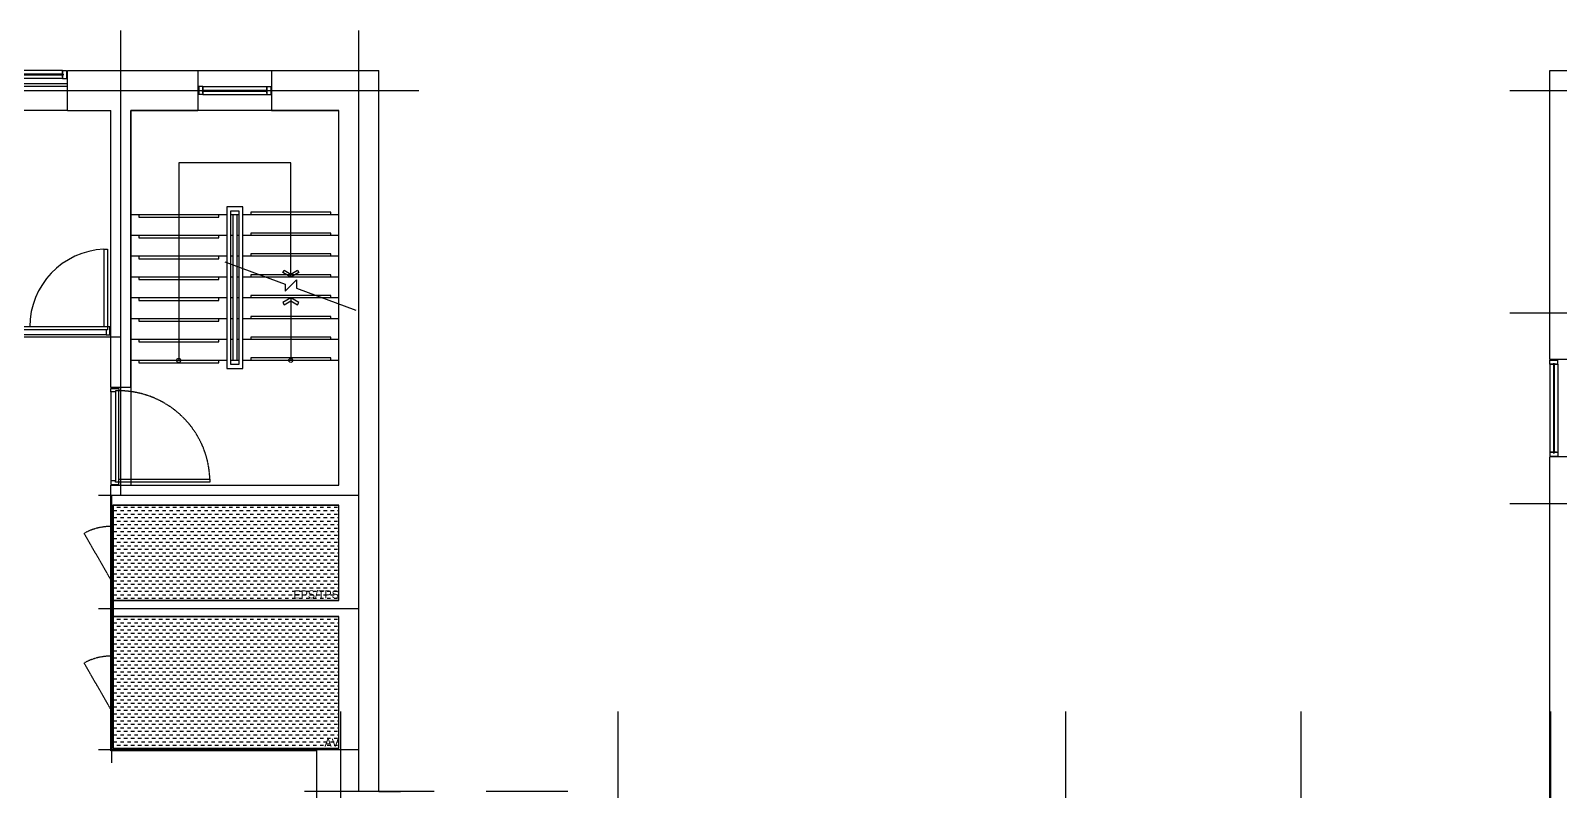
# Model space of a CAD drawing. Header units: millimetres. Extents: x 18456 to 179493, y -203649 to 469211.
# Drawn here: x 121449 to 140561, y 49846 to 59351 of the extents above; entities that cross this region are included whole.
import ezdxf

# ---------------------------------------------------------------- set-up
doc = ezdxf.new("R2010")
doc.units = ezdxf.units.MM
for name, pattern in [('X-평면도(기본형)$0$CEN', [52.5, 50, -1, 0.5, -1]), ('X-평면도(기본형)$0$DDOT', [14, 12, -1, 0, -1]), ('X-평면도(기본형)$0$HID', [2.8, 1.8, -1])]:
    doc.linetypes.add(name, pattern=pattern)
for name, color, linetype, true_color in [('X-평면도(기본형)$0$4ELE', 4, 'Continuous', 0x00ffff), ('X-평면도(기본형)$0$A-DOOR', 4, 'Continuous', 0x00ffff), ('X-평면도(기본형)$0$CEN', 1, 'X-평면도(기본형)$0$CEN', 0xff0000), ('X-평면도(기본형)$0$DEFPOINTS-1', 7, 'Continuous', 0x262f4c), ('X-평면도(기본형)$0$DEFTXT', 7, 'Continuous', 0x7fdfff), ('X-평면도(기본형)$0$DOOR', 4, 'Continuous', 0x00ffff), ('X-평면도(기본형)$0$NON', 6, 'Continuous', 0xff00ff), ('X-평면도(기본형)$0$S4ELE', 4, 'Continuous', 0x00ffff), ('X-평면도(기본형)$0$STA', 4, 'Continuous', 0x00ffff), ('X-평면도(기본형)$0$STL', 4, 'Continuous', 0x00ffff), ('X-평면도(기본형)$0$SYM', 7, 'Continuous', 0x000000), ('X-평면도(기본형)$0$W1', 2, 'Continuous', 0xffff00), ('X-평면도(기본형)$0$WID', 4, 'Continuous', 0x00ffff), ('X-평면도(기본형)$0$설비OPEN', 9, 'Continuous', 0x808080)]:
    doc.layers.add(name, color=color, linetype=linetype, true_color=true_color)
doc.styles.add('맑은 고딕 Regular', font='')
doc.styles.get('맑은 고딕 Regular').set_extended_font_data('M+39D80 怨좊뵓')
pattern_1 = [(0, (-78241.37, -94783.922), (43.75, 43.75), [43.75, -43.75])]

# ---------------------------------------------------------------- blocks, each defined once
blk = doc.blocks.new('X-평면도(기본형)$0$cw1200')
at = {"layer": 'X-평면도(기본형)$0$WID'}
for p, q in [((0, 0), (0, -100)), ((50, 0), (0, 0)), ((50, -41), (50, 0)), ((50, 0), (50, -41)), ((1150, -41), (1150, 0)), ((1150, 0), (1200, 0)), ((1150, 0), (1150, -41)), ((1200, 0), (1200, -100)), ((50, -100), (0, -100)), ((50, -41), (44, -43)), ((44, -43), (44, -57)), ((50, -59), (44, -57)), ((47, -44), (1153, -44)), ((47, -44), (47, -56)), ((47, -56), (1153, -56)), ((50, -82), (50, -59)), ((50, -59), (50, -100)), ((1150, -41), (1156, -43)), ((1150, -59), (1156, -57)), ((1150, -82), (1150, -59)), ((1150, -59), (1150, -100)), ((1150, -100), (1200, -100)), ((1153, -44), (1153, -56)), ((1153, -44), (1153, -56)), ((1156, -43), (1156, -57))]:
    blk.add_line(p, q, dxfattribs=at)
at = {"layer": 'X-평면도(기본형)$0$WID', "color": 8, "true_color": 0x808080}
for p, q in [((50, 0), (1150, 0)), ((50, -100), (1150, -100))]:
    blk.add_line(p, q, dxfattribs=at)
at = {"layer": 'X-평면도(기본형)$0$WID'}
for points in [[(50, -40), (53, -42), (53, -43), (54, -44)], [(50, -60), (53, -58), (53, -57), (54, -56)], [(1150, -40), (1147, -42), (1147, -43), (1146, -44)], [(1150, -60), (1147, -58), (1147, -57), (1146, -56)]]:
    blk.add_lwpolyline(points, dxfattribs=at)
blk = doc.blocks.new('X-평면도(기본형)$0$PSD700_2')
at = {"layer": 'X-평면도(기본형)$0$STL', "color": 5, "linetype": 'X-평면도(기본형)$0$HID', "true_color": 0x0000ff}
blk.add_line((-330, 30), (244, 361), dxfattribs=at)
for points in [[(-330, 0), (-330, 30), (-350, 30), (-350, 0)], [(-330, 0), (-330, 30), (330, 30), (330, 0)], [(350, 0), (350, 30), (330, 30), (330, 0)]]:
    blk.add_lwpolyline(points, close=True, dxfattribs=at)
blk.add_arc((-350, 30), 680, 0, 29.1574, dxfattribs=at)
blk = doc.blocks.new('X-평면도(기본형)$0$CW900')
at = {"layer": 'X-평면도(기본형)$0$WID'}
for p, q in [((0, 0), (0, -100)), ((50, 0), (0, 0)), ((50, -41), (50, 0)), ((50, 0), (50, -41)), ((850, -41), (850, 0)), ((850, 0), (900, 0)), ((850, 0), (850, -41)), ((900, 0), (900, -100)), ((50, -100), (0, -100)), ((50, -41), (44, -43)), ((44, -43), (44, -57)), ((50, -59), (44, -57)), ((47, -44), (853, -44)), ((47, -44), (47, -56)), ((47, -56), (853, -56)), ((50, -82), (50, -59)), ((50, -59), (50, -100)), ((850, -41), (856, -43)), ((850, -59), (856, -57)), ((850, -82), (850, -59)), ((850, -59), (850, -100)), ((850, -100), (900, -100)), ((853, -44), (853, -56)), ((853, -44), (853, -56)), ((856, -43), (856, -57))]:
    blk.add_line(p, q, dxfattribs=at)
at = {"layer": 'X-평면도(기본형)$0$WID', "color": 8, "true_color": 0x808080}
for p, q in [((50, 0), (850, 0)), ((50, -100), (850, -100))]:
    blk.add_line(p, q, dxfattribs=at)
at = {"layer": 'X-평면도(기본형)$0$WID'}
for points in [[(50, -40), (53, -42), (53, -43), (54, -44)], [(50, -60), (53, -58), (53, -57), (54, -56)], [(850, -40), (847, -42), (847, -43), (846, -44)], [(850, -60), (847, -58), (847, -57), (846, -56)]]:
    blk.add_lwpolyline(points, dxfattribs=at)

msp = doc.modelspace()

# ---------------------------------------------------------------- hatches: boundary and pattern name
at = {"layer": 'X-평면도(기본형)$0$설비OPEN'}
h = msp.add_hatch(dxfattribs=at)
h.set_pattern_fill('DASH', color=256, scale=350, style=0, pattern_type=2)
h.set_pattern_definition(pattern_1)
h.paths.add_polyline_path([(122479, 52231), (125299, 52231), (125299, 53421), (122479, 53421)], flags=0)
h = msp.add_hatch(dxfattribs=at)
h.set_pattern_fill('DASH', color=256, scale=350, style=0, pattern_type=2)
h.set_pattern_definition(pattern_1)
h.paths.add_polyline_path([(122479, 50381), (125299, 50381), (125299, 52031), (122479, 52031)], flags=0)

# ---------------------------------------------------------------- linework, layer by layer
at = {"layer": 'X-평면도(기본형)$0$4ELE'}
for p, q in [((121909, 58351), (120689, 58351)), ((126489, 49846), (126069, 49846)), ((128159, 49846), (127139, 49846))]:
    msp.add_line(p, q, dxfattribs=at)
at = {"layer": 'X-평면도(기본형)$0$A-DOOR', "color": 8, "true_color": 0x808080}
for p, q in [((122409, 55651), (120969, 55651)), ((122394, 55611), (120984, 55611)), ((122394, 55551), (120984, 55551))]:
    msp.add_line(p, q, dxfattribs=at)
at = {"layer": 'X-평면도(기본형)$0$A-DOOR'}
for points in [[(122409, 56621), (122409, 55651), (122369, 55651), (122369, 56621)], [(122394, 55551), (122439, 55551), (122439, 55651), (122409, 55651), (122409, 55611), (122394, 55611)]]:
    msp.add_lwpolyline(points, close=True, dxfattribs=at)
at = {"layer": 'X-평면도(기본형)$0$A-DOOR', "color": 8, "true_color": 0x808080}
msp.add_arc((122409, 55651), 970, 92.6352, 180, dxfattribs=at)
at = {"layer": 'X-평면도(기본형)$0$CEN'}
for p, q in [((122574, 53546), (122574, 59351)), ((125549, 49846), (125549, 59351)), ((116599, 58601), (126299, 58601)), ((139929, 58601), (145214, 58601)), ((139929, 55826), (144259, 55826)), ((116599, 55526), (122574, 55526)), ((122299, 53546), (125549, 53546)), ((122464, 50201), (122464, 53546)), ((139929, 53441), (144259, 53441)), ((122299, 52131), (125549, 52131)), ((125319, 50846), (125319, 47821)), ((128784, 50846), (128784, 44921)), ((134379, 50846), (134379, 37026)), ((137319, 50846), (137319, 45091)), ((140439, 50846), (140439, 37026)), ((125549, 50366), (122299, 50366)), ((126069, 49846), (124869, 49846))]:
    msp.add_line(p, q, dxfattribs=at)
at = {"layer": 'X-평면도(기본형)$0$DEFPOINTS-1'}
msp.add_lwpolyline([(122699, 53671), (125299, 53671), (125299, 58351), (122699, 58351)], close=True, dxfattribs=at)
at = {"layer": 'X-평면도(기본형)$0$DOOR', "color": 8, "true_color": 0x808080}
for p, q in [((122449, 54836), (122449, 53726)), ((122509, 54836), (122509, 53726)), ((122549, 53711), (122549, 54851))]:
    msp.add_line(p, q, dxfattribs=at)
at = {"layer": 'X-평면도(기본형)$0$DOOR'}
for points in [[(122449, 54836), (122449, 54881), (122549, 54881), (122549, 54851), (122509, 54851), (122509, 54836)], [(122449, 53726), (122449, 53681), (122549, 53681), (122549, 53711), (122509, 53711), (122509, 53726)], [(123689, 53746), (123689, 53711), (122549, 53711), (122549, 53746)]]:
    msp.add_lwpolyline(points, close=True, dxfattribs=at)
at = {"layer": 'X-평면도(기본형)$0$DOOR', "color": 8, "linetype": 'X-평면도(기본형)$0$DDOT', "true_color": 0x808080}
msp.add_arc((122549, 53711), 1140, 1.8922, 90, dxfattribs=at)
at = {"layer": 'X-평면도(기본형)$0$NON'}
for p, q in [((121909, 58686), (120689, 58686)), ((121909, 58651), (120689, 58651))]:
    msp.add_line(p, q, dxfattribs=at)
for points in [[(124099, 55131), (124099, 57151), (123899, 57151), (123899, 55131)], [(124049, 57101), (124049, 55181), (123949, 55181), (123949, 57101)]]:
    msp.add_lwpolyline(points, close=True, dxfattribs=at)
at = {"layer": 'X-평면도(기본형)$0$NON', "color": 8, "true_color": 0x808080}
for points in [[(122799, 57051), (122799, 57021), (123799, 57021), (123799, 57051)], [(125199, 57051), (125199, 57081), (124199, 57081), (124199, 57051)], [(122799, 56791), (122799, 56761), (123799, 56761), (123799, 56791)], [(125199, 56791), (125199, 56821), (124199, 56821), (124199, 56791)], [(122799, 56531), (122799, 56501), (123799, 56501), (123799, 56531)], [(125199, 56531), (125199, 56561), (124199, 56561), (124199, 56531)], [(122799, 56271), (122799, 56241), (123799, 56241), (123799, 56271)], [(125199, 56271), (125199, 56301), (124199, 56301), (124199, 56271)], [(122799, 56011), (122799, 55981), (123799, 55981), (123799, 56011)], [(125199, 56011), (125199, 56041), (124199, 56041), (124199, 56011)], [(122799, 55751), (122799, 55721), (123799, 55721), (123799, 55751)], [(125199, 55751), (125199, 55781), (124199, 55781), (124199, 55751)], [(122799, 55491), (122799, 55461), (123799, 55461), (123799, 55491)], [(125199, 55491), (125199, 55521), (124199, 55521), (124199, 55491)], [(125199, 55231), (125199, 55261), (124199, 55261), (124199, 55231)], [(122799, 55231), (122799, 55201), (123799, 55201), (123799, 55231)]]:
    msp.add_lwpolyline(points, dxfattribs=at)
at = {"layer": 'X-평면도(기본형)$0$S4ELE'}
for p, q in [((123539, 58851), (124459, 58851)), ((124459, 58351), (123539, 58351))]:
    msp.add_line(p, q, dxfattribs=at)
at = {"layer": 'X-평면도(기본형)$0$STA'}
for p, q in [((123899, 57051), (122699, 57051)), ((123974, 57051), (123949, 57051)), ((124049, 57051), (123949, 57051)), ((123974, 57051), (123974, 55231)), ((124024, 57051), (124024, 55231)), ((124049, 57051), (124024, 57051)), ((125299, 57051), (124099, 57051)), ((123899, 56791), (122699, 56791)), ((123974, 56791), (123949, 56791)), ((124049, 56791), (124024, 56791)), ((125299, 56791), (124099, 56791)), ((123899, 56531), (122699, 56531)), ((123974, 56531), (123949, 56531)), ((124049, 56531), (124024, 56531)), ((125299, 56531), (124099, 56531)), ((123899, 56271), (122699, 56271)), ((123974, 56271), (123949, 56271)), ((124049, 56271), (124024, 56271)), ((125299, 56271), (124099, 56271)), ((123899, 56011), (122699, 56011)), ((123974, 56011), (123949, 56011)), ((124049, 56011), (124024, 56011)), ((125299, 56011), (124099, 56011)), ((123899, 55751), (122699, 55751)), ((123974, 55751), (123949, 55751)), ((124049, 55751), (124024, 55751)), ((125299, 55751), (124099, 55751)), ((123899, 55491), (122699, 55491)), ((123974, 55491), (123949, 55491)), ((124049, 55491), (124024, 55491)), ((125299, 55491), (124099, 55491)), ((123899, 55231), (122699, 55231)), ((124049, 55231), (123949, 55231)), ((125299, 55231), (124099, 55231))]:
    msp.add_line(p, q, dxfattribs=at)
at = {"layer": 'X-평면도(기본형)$0$STL'}
for p, q in [((122449, 50351), (122449, 53421)), ((122479, 50381), (122479, 53421)), ((125019, 50351), (122449, 50351)), ((125019, 50381), (122479, 50381))]:
    msp.add_line(p, q, dxfattribs=at)
at = {"layer": 'X-평면도(기본형)$0$SYM'}
for points in [[(124699, 56271), (124699, 57701), (123299, 57701), (123299, 55231)], [(123874, 56462), (124629, 56184), (124629, 56097), (124769, 56237), (124769, 56133), (125514, 55858)], [(124699, 56011), (124699, 55231)]]:
    msp.add_lwpolyline(points, dxfattribs=at)
for points in [[(124699, 56308), (124782, 56357), (124799, 56329), (124699, 56271), (124599, 56329), (124615, 56357)], [(124699, 55974), (124782, 55925), (124799, 55953), (124699, 56011), (124599, 55953), (124615, 55925)]]:
    msp.add_lwpolyline(points, close=True, dxfattribs=at)
for centre in [(123299, 55231), (124699, 55231)]:
    msp.add_circle(centre, 25, dxfattribs=at)
at = {"layer": 'X-평면도(기본형)$0$W1'}
for p, q in [((121909, 58351), (121909, 58851)), ((121909, 58851), (123539, 58851)), ((123539, 58851), (123539, 58351)), ((124459, 58851), (125799, 58851)), ((124459, 58851), (124459, 58351)), ((125799, 49846), (125799, 58851)), ((140429, 58851), (145214, 58851)), ((140429, 55244), (140429, 58851)), ((121909, 58351), (122449, 58351)), ((122449, 54891), (122449, 58351)), ((122699, 54891), (122699, 58351)), ((122699, 58351), (123539, 58351)), ((124459, 58351), (125299, 58351)), ((125299, 53671), (125299, 58351)), ((140929, 55244), (140429, 55244)), ((122699, 54891), (122449, 54891)), ((140929, 54024), (140429, 54024)), ((140429, 49016), (140429, 54024)), ((122449, 53421), (122449, 53671)), ((122449, 53671), (125299, 53671)), ((122449, 53421), (125299, 53421)), ((125299, 52231), (125299, 53421)), ((122479, 52231), (122479, 52031)), ((125299, 52231), (122479, 52231)), ((122479, 52031), (125299, 52031)), ((125299, 50381), (125299, 52031)), ((125019, 50381), (125019, 48121)), ((125299, 50381), (125019, 50381)), ((125799, 49846), (126069, 49846))]:
    msp.add_line(p, q, dxfattribs=at)
at = {"layer": 'X-평면도(기본형)$0$설비OPEN'}
for points in [[(122479, 52231), (125299, 52231), (125299, 53421), (122479, 53421)], [(122479, 50381), (125299, 50381), (125299, 52031), (122479, 52031)]]:
    msp.add_lwpolyline(points, close=True, dxfattribs=at)

# ---------------------------------------------------------------- block references
at = {"xscale": -1}
msp.add_blockref('X-평면도(기본형)$0$cw1200', (121899, 58851), dxfattribs=at)
msp.add_blockref('X-평면도(기본형)$0$CW900', (123549, 58651))
at = {"xscale": -1, "rotation": 90}
msp.add_blockref('X-평면도(기본형)$0$cw1200', (140429, 55234), dxfattribs=at)
at = {"layer": 'X-평면도(기본형)$0$A-DOOR', "rotation": 90}
for p in [(122479, 52826), (122479, 51206)]:
    msp.add_blockref('X-평면도(기본형)$0$PSD700_2', p, dxfattribs=at)

# ---------------------------------------------------------------- texts
at = {"layer": 'X-평면도(기본형)$0$DEFTXT', "char_height": 100, "attachment_point": 9, "style": '맑은 고딕 Regular'}
for s, insert, width in [('EPS/TPS', (125299, 52256), 1195.65), ('AV', (125299, 50406), 556.52)]:
    msp.add_mtext(s, dxfattribs=dict(at, insert=insert, width=width))

doc.saveas('drawing.dxf')
